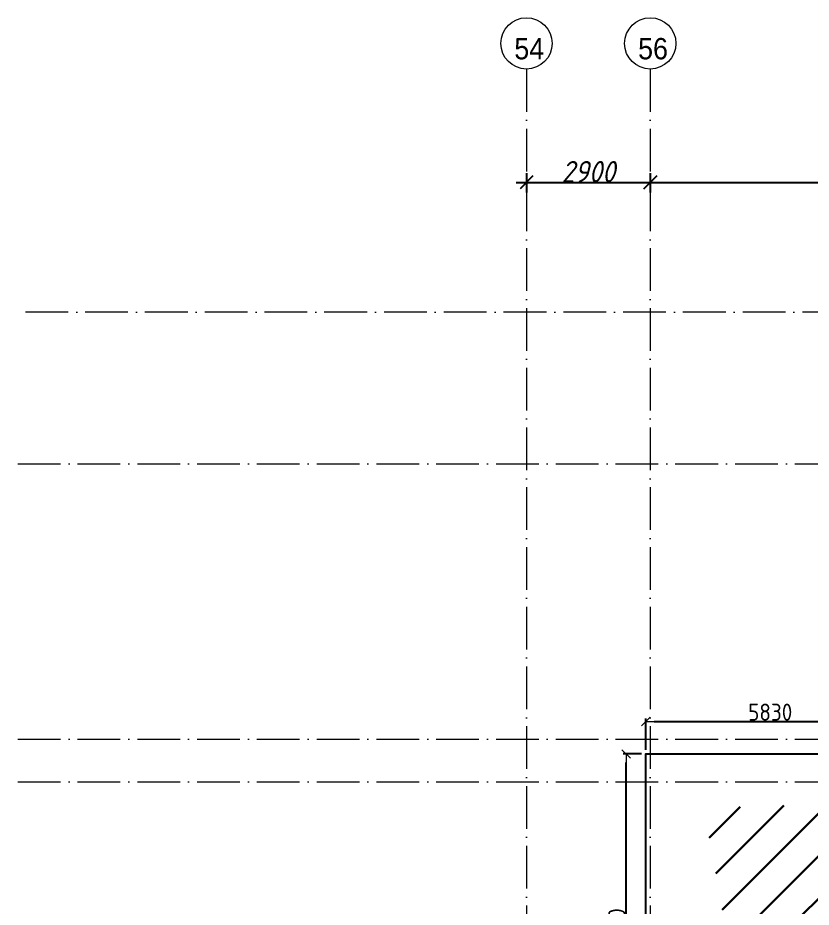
# Model space of a CAD drawing. Header units: millimetres. Extents: x -537608 to 253996, y -217170 to 186033.
# Drawn here: x 6277 to 24860, y 106565 to 127406 of the extents above; entities that cross this region are included whole.
import ezdxf

# ---------------------------------------------------------------- set-up
doc = ezdxf.new("R2010")
doc.units = ezdxf.units.MM
doc.linetypes.add('50_200_ШТРИХ_1Т_ш5_п1_п1_', pattern=[1400, 1000, -200, 0, -200])
for name, color, linetype, lineweight in [('2) окраска коммуникации', 152, 'Continuous', 30), ('A-ANNO-DIMS', 7, 'Continuous', 9), ('Размеры', 7, 'Continuous', 15)]:
    doc.layers.add(name, color=color, linetype=linetype, lineweight=lineweight)
for name, color, linetype, lineweight, true_color in [('Оси-1', 7, 'Continuous', 20, 0xaaaaaa), ('Оси-2', 7, 'Continuous', 9, 0xaaaaaa), ('Оси-3', 7, '50_200_ШТРИХ_1Т_ш5_п1_п1_', 9, 0xaaaaaa)]:
    doc.layers.add(name, color=color, linetype=linetype, lineweight=lineweight, true_color=true_color)
doc.styles.add('Arial', font='arial.ttf', dxfattribs={"width": 0.9, "height": 499.9999999999995})
doc.styles.add('ISOCPEUR_I_1', font='isocpeui.ttf', dxfattribs={"width": 0.9, "height": 499.9999999999999})
doc.styles.add('СПДС', font='isocpeur.ttf', dxfattribs={"width": 0.9})
doc.dimstyles.new('ISO-2_5_0_9К_БОЛЬШОЙ', dxfattribs={"dimscale": 304.8, "dimtxt": 497.9905879051576, "dimasz": 0.9842519685039369, "dimexe": 0.7874015748031495, "dimexo": 0, "dimgap": 0, "dimtad": 1, "dimdec": 0, "dimzin": 0, "dimdsep": 46, "dimtxsty": 'ISOCPEUR_I_1', "dimblk1": 'OBLIQUE', "dimblk2": 'OBLIQUE', "dimsah": 1, "dimcen": 0.09, "dimdle": 0.7874015748031495, "dimazin": 0, "dimtfac": 1, "dimtdec": 4, "dimtix": 1, "dimtmove": 0, "dimatfit": 3, "dimfxl": 1, "dimtvp": 1, "dimtolj": 1, "dimtzin": 0, "dimarcsym": 2})
doc.dimstyles.new('Больше Размера А3', dxfattribs={"dimtxt": 400, "dimasz": 200, "dimexe": 70, "dimexo": 100, "dimgap": 20, "dimtad": 1, "dimdec": 0, "dimrnd": 10, "dimzin": 0, "dimdsep": 46, "dimtxsty": 'СПДС', "dimblk": 'ARROWHEAD_6', "dimcen": 1, "dimclrd": 256, "dimclre": 256, "dimclrt": 256, "dimazin": 0, "dimtfac": 1, "dimtdec": 0, "dimtmove": 2, "dimatfit": 3, "dimfxl": 1, "dimtolj": 1, "dimtzin": 0, "dimarcsym": 0})

# ---------------------------------------------------------------- blocks, each defined once
blk = doc.blocks.new('Ось сетки - Круг_Ø6_00__ISO-2_5_0_9K_-17386508-АИ_План этажа_Стены_3')
at = {"layer": 'Оси-1'}
blk.add_circle((0, 0), 3.000000000000003, dxfattribs=at)
blk = doc.blocks.new('_Oblique')
at = {"color": 0, "linetype": 'ByBlock', "lineweight": -2}
blk.add_line((-0.5, -0.5), (0.5, 0.5), dxfattribs=at)
blk = doc.blocks.new('*D41')
at = {"layer": 'A-ANNO-DIMS', "color": 0, "lineweight": -2, "transparency": 16777216}
for p, q in [((18190.76629245981, 123762.2128225211), (18190.76629245981, 123310.0807881652)), ((21090.76629245981, 123762.2128225211), (21090.76629245981, 123310.0807881652)), ((17950.76629245981, 123550.0807881652), (21330.76629245981, 123550.0807881652))]:
    blk.add_line(p, q, dxfattribs=at)
at = {"layer": 'Defpoints', "color": 0, "transparency": 16777216}
for p in [(18190.76629245981, 123762.2128225211), (21090.76629245981, 123762.2128225211), (21090.76629245981, 123550.0807881652)]:
    blk.add_point(p, dxfattribs=at)
at = {"layer": 'A-ANNO-DIMS', "color": 0, "lineweight": -2, "transparency": 16777216, "xscale": 300, "yscale": 300, "zscale": 300, "rotation": 180}
blk.add_blockref('_Oblique', (18190.76629245981, 123550.0807881652), dxfattribs=at)
at = {"layer": 'A-ANNO-DIMS', "color": 0, "lineweight": -2, "transparency": 16777216, "xscale": 300, "yscale": 300, "zscale": 300}
blk.add_blockref('_Oblique', (21090.76629245981, 123550.0807881652), dxfattribs=at)
at = {"layer": 'A-ANNO-DIMS', "color": 0, "transparency": 16777216, "insert": (19640.76629245981, 123800.0807881652), "char_height": 499.9999999999999, "width": 1516.95594469571, "attachment_point": 5, "style": 'ISOCPEUR_I_1'}
blk.add_mtext('\\A1;2900', dxfattribs=at)
blk = doc.blocks.new('*D42')
at = {"layer": 'A-ANNO-DIMS', "color": 0, "lineweight": -2, "transparency": 16777216}
for p, q in [((21090.76629245981, 123762.2128225211), (21090.76629245981, 123310.0807881652)), ((32440.76629245923, 123762.212822521), (32440.76629245923, 123310.0807881652)), ((20850.76629245981, 123550.0807881652), (32680.76629245923, 123550.0807881652))]:
    blk.add_line(p, q, dxfattribs=at)
at = {"layer": 'Defpoints', "color": 0, "transparency": 16777216}
for p in [(21090.76629245981, 123762.2128225211), (32440.76629245923, 123762.212822521), (32440.76629245923, 123550.0807881652)]:
    blk.add_point(p, dxfattribs=at)
at = {"layer": 'A-ANNO-DIMS', "color": 0, "lineweight": -2, "transparency": 16777216, "xscale": 300, "yscale": 300, "zscale": 300, "rotation": 180}
blk.add_blockref('_Oblique', (21090.76629245981, 123550.0807881652), dxfattribs=at)
at = {"layer": 'A-ANNO-DIMS', "color": 0, "lineweight": -2, "transparency": 16777216, "xscale": 300, "yscale": 300, "zscale": 300}
blk.add_blockref('_Oblique', (32440.76629245923, 123550.0807881652), dxfattribs=at)
at = {"layer": 'A-ANNO-DIMS', "color": 0, "transparency": 16777216, "insert": (26765.76629245952, 123800.0807881652), "char_height": 499.9999999999999, "width": 1666.353121067257, "attachment_point": 5, "style": 'ISOCPEUR_I_1'}
blk.add_mtext('\\A1;11350', dxfattribs=at)
blk = doc.blocks.new('ARROWHEAD_6')
at = {"color": 0, "linetype": 'Continuous'}
for p, q in [((0, 0), (-1, 0)), ((-0.5, -0.5), (0.5, 0.5))]:
    blk.add_line(p, q, dxfattribs=at)
blk = doc.blocks.new('*D104')
at = {"layer": 'Defpoints', "color": 0, "transparency": 16777216}
for p in [(20526.39791562323, 110156.3744515041), (20984.81956827375, 110156.3744515041), (20984.81956827375, 102046.3744515041)]:
    blk.add_point(p, dxfattribs=at)
at = {"layer": 'Размеры', "lineweight": -2, "transparency": 16777216}
for p, q in [((20884.81956827375, 110156.3744515041), (20456.39791562323, 110156.3744515041)), ((20526.39791562323, 102246.3744515041), (20526.39791562323, 109956.3744515041)), ((20884.81956827375, 102046.3744515041), (20456.39791562323, 102046.3744515041))]:
    blk.add_line(p, q, dxfattribs=at)
at = {"layer": 'Размеры', "lineweight": -2, "transparency": 16777216, "xscale": 200, "yscale": 200, "zscale": 200}
for p, rotation in [((20526.39791562323, 110156.3744515041), 90), ((20526.39791562323, 102046.3744515041), 270)]:
    blk.add_blockref('ARROWHEAD_6', p, dxfattribs=dict(at, rotation=rotation))
at = {"layer": 'Размеры', "transparency": 16777216, "insert": (20306.39791562326, 106101.3744515041), "char_height": 400, "attachment_point": 5, "rotation": 90, "style": 'СПДС'}
blk.add_mtext('\\A1;8110', dxfattribs=at)
blk = doc.blocks.new('*D105')
at = {"layer": 'Defpoints', "color": 0, "transparency": 16777216}
for p in [(26815.81956827368, 110915.6182404768), (20984.81956827374, 110156.3744515041), (26815.81956827368, 110156.3744515041)]:
    blk.add_point(p, dxfattribs=at)
at = {"layer": 'Размеры', "lineweight": -2, "transparency": 16777216}
for p, q in [((20984.81956827374, 110256.3744515041), (20984.81956827374, 110985.6182404768)), ((21184.81956827374, 110915.6182404768), (26615.81956827368, 110915.6182404768)), ((26815.81956827368, 110256.3744515041), (26815.81956827368, 110985.6182404768))]:
    blk.add_line(p, q, dxfattribs=at)
at = {"layer": 'Размеры', "lineweight": -2, "transparency": 16777216, "xscale": 200, "yscale": 200, "zscale": 200, "rotation": 180}
blk.add_blockref('ARROWHEAD_6', (20984.81956827374, 110915.6182404768), dxfattribs=at)
at = {"layer": 'Размеры', "lineweight": -2, "transparency": 16777216, "xscale": 200, "yscale": 200, "zscale": 200}
blk.add_blockref('ARROWHEAD_6', (26815.81956827368, 110915.6182404768), dxfattribs=at)
at = {"layer": 'Размеры', "transparency": 16777216, "insert": (23900.31956827371, 111135.6182404768), "char_height": 400, "attachment_point": 5, "style": 'СПДС'}
blk.add_mtext('\\A1;5830', dxfattribs=at)
blk = doc.blocks.new('osi')
at = {"layer": 'Оси-3'}
for p, q in [((18190.76629245981, 126205.7272213881), (18190.7662924597, 83013.92190330967)), ((21090.76629245981, 126205.727221388), (21090.7662924597, 83013.92190330967)), ((48058.72818769132, 120505.8139574398), (6276.785662427095, 120505.8139574399)), ((6276.785662427095, 116955.4664726871), (48058.72818769132, 116955.466472687)), ((6276.785662427095, 110505.8139574398), (48058.72818769132, 110505.8139574396)), ((6276.785662427095, 109505.8139574398), (48058.72818769132, 109505.8139574396))]:
    blk.add_line(p, q, dxfattribs=at)
at = {"layer": 'Оси-1', "xscale": 199.9999999999999, "yscale": 199.9999999999999, "zscale": 199.9999999999999, "rotation": 180}
for p in [(18190.7662924597, 126805.727221388), (21090.76629245981, 126805.727221388)]:
    blk.add_blockref('Ось сетки - Круг_Ø6_00__ISO-2_5_0_9K_-17386508-АИ_План этажа_Стены_3', p, dxfattribs=at)
at = {"layer": 'Оси-2', "char_height": 499.9999999999995, "width": 701.9999999999993, "attachment_point": 5, "line_spacing_factor": 0.9364389825664476, "style": 'Arial'}
for s, insert in [('\\pxqc,t4.572,9.144,13.716,18.288,22.86,27.432,32.004,36.576,41.148,45.72,50.292,54.864,59.436,64.008,68.58,73.152,77.724,82.296,86.868,91.44,96.012,100.584,105.156,109.728,114.3,118.872,123.444,128.016,132.588,137.16,141.732,146.304;{54}', (18255.92293149362, 126678.5627361972)), ('\\pxqc,t4.572,9.144,13.716,18.288,22.86,27.432,32.004,36.576,41.148,45.72,50.292,54.864,59.436,64.008,68.58,73.152,77.724,82.296,86.868,91.44,96.012,100.584,105.156,109.728,114.3,118.872,123.444,128.016,132.588,137.16,141.732,146.304;{56}', (21155.92293149374, 126678.5627361972))]:
    blk.add_mtext(s, dxfattribs=dict(at, insert=insert))
at = {"layer": 'A-ANNO-DIMS'}
for base, p1, p2, override, picture, middle in [((21090.76629245981, 123550.0807881652), (18190.76629245981, 123762.2128225211), (21090.76629245981, 123762.2128225211), {"dimpost": '<>', "dimfxl": 2900.000000000029}, '*D41', (19640.76629245981, 123800.0807881652)), ((32440.76629245923, 123550.0807881652), (21090.76629245981, 123762.2128225211), (32440.76629245923, 123762.212822521), {"dimpost": '<>', "dimfxl": 11349.99999999942}, '*D42', (26765.76629245952, 123800.0807881652))]:
    dim = blk.add_linear_dim(base=base, p1=p1, p2=p2, dimstyle='ISO-2_5_0_9К_БОЛЬШОЙ', override=override, dxfattribs=at)
    dim.commit()
    dim.dimension.update_dxf_attribs({"geometry": picture, "text_midpoint": middle})

msp = doc.modelspace()

# ---------------------------------------------------------------- hatches: boundary and pattern name
at = {"layer": '2) окраска коммуникации'}
h = msp.add_hatch(dxfattribs=at)
h.set_pattern_fill('ANSI31', color=5, scale=222)
h.set_pattern_definition([(45, (0, 0), (-498.404214719338, 498.404214719338), [])])
edge = h.paths.add_edge_path()
edge.add_spline(control_points=[(22229.34882461109, 101026.8227340479), (21886.01052143867, 100789.4988809947), (19974.76084934152, 100537.8785955952), (19407.30453982018, 100187.8310974435), (19939.47806904302, 99192.78654243087), (22291.34473441751, 99192.78654243087), (23081.02218502597, 98866.82355042407), (25415.72161189769, 98952.60354273138), (27784.75551577448, 98660.95240782457), (28694.60208385019, 98935.44796373881), (30222.45682161069, 99072.69539213856), (30171.22516301461, 97163.87278903078), (29948.05571863404, 94732.37445150383), (30222.72532647126, 92480.30114887422), (29776.38643771014, 91519.56915007636), (30960.90261362307, 90867.64316606289), (32746.26127276919, 90747.55201577058), (33776.27540626097, 90833.33130896301), (34651.78749733139, 91896.99957817548), (35012.29329768172, 93698.37312459387), (35012.29329768173, 96305.81395743969), (33931.31756250537, 97376.21423944959), (35510.67246372253, 98988.87292137567), (34429.15816677408, 99863.82562698121), (35716.67622165149, 101013.2731893861), (33639.48071616562, 102505.8139574399), (34823.99689207855, 103415.1045846106), (35407.67213680921, 104135.6542828239), (35047.12132697366, 105666.2068209128), (33673.7686316343, 107416.1122321239), (35494.34178082529, 109505.8139574397), (34927.83532664855, 110735.5360459957), (35580.17642128724, 112108.0110291075), (34309.82560491259, 113120.2118622275), (35357.00697690691, 114080.9445601403), (33829.76374732563, 115134.0065581561), (35460.61881199945, 116266.2985415685), (34499.27208046685, 116955.466472687), (36164.46317419712, 117776.02095308), (34997.1126847358, 118668.1299367929), (34911.27804427384, 119748.9544841128), (34018.59871470067, 119217.1203495066), (32748.24789832602, 119474.4589281986), (31666.73204932641, 118976.9366506923), (29503.70190337859, 118891.1573574998), (27993.01440412086, 119594.5507776057), (27941.5142406642, 118239.2313734865), (27941.5142406642, 117153.3744515041), (28834.19357023714, 116955.4664726871), (27924.34700216143, 115254.0984075633), (29005.86129910988, 114567.8605664499), (27787.01064619166, 112532.3744515041), (28284.21180535946, 111696.7280623565), (27271.36491037044, 110181.3744515041), (28713.38500766899, 109505.8139574397), (25922.01488373069, 108405.8139574397), (24593.32692165114, 109505.8139574397), (23940.98427496105, 108437.1002396339), (22189.96009282023, 109505.8139574397), (22602.3773501995, 107455.8359371793), (22944.63723645173, 105926.4257527345), (22103.45807033521, 106302.2740839568), (22584.13143610139, 104737.9883075992), (21983.29050491937, 103728.8834032328), (23888.81672948156, 103214.2048476191), (22034.79066837602, 101961.8217139144), (22572.68712778351, 101264.1465871011), (22229.34882461109, 101026.8227340479)], knot_values=[0, 0, 0, 0, 1, 2, 3, 4, 5, 6, 7, 8, 9, 10, 11, 12, 13, 14, 15, 16, 17, 18, 19, 20, 21, 22, 23, 24, 25, 26, 27, 28, 29, 30, 31, 32, 33, 34, 35, 36, 37, 38, 39, 40, 41, 42, 43, 44, 45, 46, 47, 48, 49, 50, 51, 52, 53, 54, 55, 56, 57, 58, 59, 60, 61, 62, 63, 64, 65, 65, 65, 65], degree=3, periodic=0)
edge = h.paths.add_edge_path(flags=16)
edge.add_arc((26155.81058902318, 100788.6655092454), 1468.030495324551, 125.0000000497449, 234.9999999502547, ccw=False)
edge.add_arc((26437.80967190804, 103596.4822978116), 1959.680892138639, 125.0000000497451, 234.9999999502549, ccw=False)
edge.add_arc((26278.33589699112, 105161.2428000091), 965.4035746514711, 67.59470150819038, 177.5947014087014, ccw=False)
edge.add_arc((26601.75807448908, 104825.5177583665), 1229.058629370862, -22.077132687868925, 87.922867212641, ccw=False)
edge.add_arc((26902.13863894137, 103165.9800994), 1461.988061008575, -54.99999995025519, 54.99999995025479, ccw=False)
edge.add_arc((26469.40830276456, 101083.4249853708), 1548.982346950287, -75.15767463414761, 34.84232526636242, ccw=False)
edge.add_arc((26089.98917464367, 100129.6308227594), 947.5729109277694, 215.0000000497448, 324.99999995025513, ccw=False)
edge = h.paths.add_edge_path(flags=16)
edge.add_arc((32479.09890085459, 95041.20927165265), 1536.991533477192, 125.00000004974521, 234.9999999502551, ccw=False)
edge.add_arc((32507.04693429234, 97599.18271169998), 1585.717442757715, 125.0000000497449, 234.9999999502548, ccw=False)
edge.add_arc((32907.74959683241, 100769.3327876655), 2284.321214893836, 125.0000000497449, 234.9999999502549, ccw=False)
edge.add_arc((32387.25525528194, 103768.4026163441), 1376.867024103931, 125.0000000497451, 234.9999999502549, ccw=False)
edge.add_arc((32470.73717926979, 105860.9628524359), 1301.212431520095, 117.849361198595, 227.8493610991047, ccw=False)
edge.add_arc((32675.83944219398, 106274.7933064274), 1097.084994734562, 27.818363994007882, 137.8183638945184, ccw=False)
edge.add_arc((32431.65583149221, 105052.3128067105), 2117.381401699092, -54.9999999502549, 54.99999995025502, ccw=False)
edge.add_arc((32382.08686086722, 101512.6063748732), 2203.802264590312, -54.99999995025502, 54.9999999502549, ccw=False)
edge.add_arc((32881.78641474088, 98615.75303708829), 1332.602679696234, -54.99999995025502, 54.99999995025502, ccw=False)
edge.add_arc((32638.39470897694, 96084.9452410172), 1756.943168664971, -54.99999995025502, 54.9999999502549, ccw=False)
edge.add_arc((32319.48998265271, 94931.18986781998), 1357.007776058837, 237.8570658441256, 347.8570657446358, ccw=False)
edge = h.paths.add_edge_path(flags=16)
edge.add_arc((31649.55044916026, 109891.5056177675), 1371.913633182116, 125.00000004974501, 234.9999999502547, ccw=False)
edge.add_arc((31660.61279260462, 112154.9159945301), 1391.200240388344, 125.00000004974521, 234.9999999502551, ccw=False)
edge.add_arc((31720.01495740237, 114518.9601180987), 1494.764754129515, 125.0000000497451, 234.9999999502549, ccw=False)
edge.add_arc((32148.61340750156, 116901.3806984121), 1730.495251568364, 112.0023899771763, 222.0023898776862, ccw=False)
edge.add_arc((31833.08375354692, 117008.5929199665), 1533.786884523607, -7.468623946603998, 102.53137595390592, ccw=False)
edge.add_arc((32284.84096640459, 115282.5113810296), 1863.774812588623, -54.9999999502549, 54.9999999502549, ccw=False)
edge.add_arc((32216.23025706389, 112131.0952396283), 1983.393933785622, -54.999999950255074, 54.99999995025479, ccw=False)
edge.add_arc((32435.02110752483, 109854.1908905336), 1126.77890897118, -74.63234792978022, 35.36765197072958, ccw=False)
edge.add_arc((31798.14194705182, 109422.7360942279), 1142.020994344199, 215.0000000497451, 324.99999995025485, ccw=False)

# ---------------------------------------------------------------- linework, layer by layer
msp.add_lwpolyline([(26815.81956827368, 110156.3744515041), (26815.81956827368, 120370.3744515041), (36837.81956827368, 120363.3744515041), (36837.81956827368, 118546.3744515041), (36657.81956827368, 118546.3744515041), (36657.81956827368, 116096.3744515041), (37177.81956827368, 116096.3744515041), (37177.81956827368, 116306.3744515041), (44394.81956827368, 116306.374451504), (44435.56830561529, 89597.4428145302), (29119.92737390721, 89616.54741718742), (29130.76629245946, 98305.81395743976), (18360.76629245946, 98305.81395743976), (18360.76629245946, 99121.15469853621), (18175.81956827368, 99125.59420447191), (18175.81956827368, 102046.3744515041), (20984.81956827374, 102046.3744515041), (20984.81956827374, 110156.3744515041)], close=True)

# ---------------------------------------------------------------- block references
msp.add_blockref('osi', (0, 0))

# ---------------------------------------------------------------- dimensions: what is measured, and where the dimension line sits
at = {"layer": 'Размеры'}
dim = msp.add_linear_dim(base=(26815.81956827368, 110915.6182404768), p1=(20984.81956827374, 110156.3744515041), p2=(26815.81956827368, 110156.3744515041), dimstyle='Больше Размера А3', dxfattribs=at)
dim.commit()
dim.dimension.update_dxf_attribs({"geometry": '*D105', "text_midpoint": (23900.31956827371, 111135.6182404768)})
dim = msp.add_linear_dim(base=(20526.39791562323, 110156.3744515041), p1=(20984.81956827374, 102046.3744515041), p2=(20984.81956827374, 110156.3744515041), angle=90, dimstyle='Больше Размера А3', dxfattribs=at)
dim.commit()
dim.dimension.update_dxf_attribs({"geometry": '*D104', "text_midpoint": (20306.39791562326, 106101.3744515041)})

doc.saveas('drawing.dxf')
